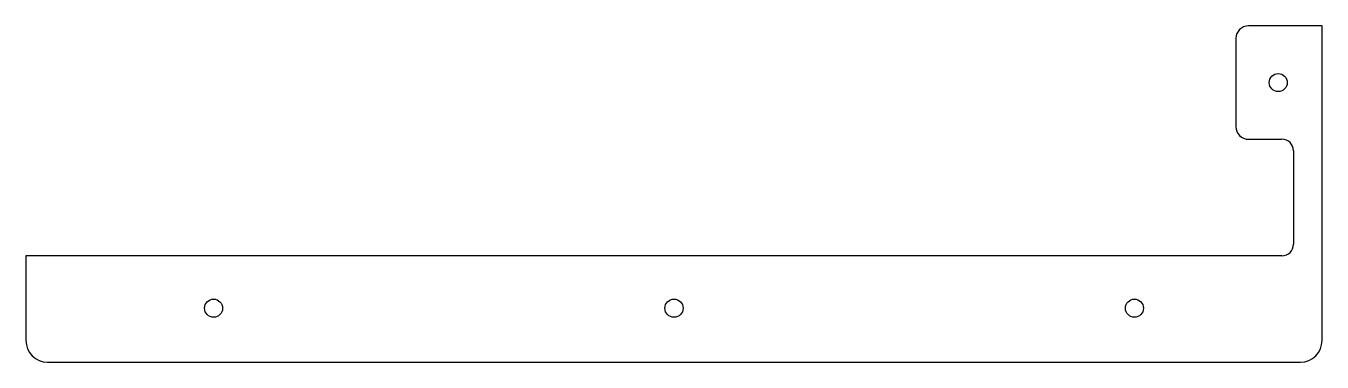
# Model space of a CAD drawing. Header units: millimetres. Extents: x -99 to 116, y -20 to 36.
import ezdxf

# ---------------------------------------------------------------- set-up
doc = ezdxf.new("R2010")
doc.units = ezdxf.units.MM
doc.header["$MEASUREMENT"] = 0
doc.layers.add('CUTOUTS', color=7, linetype='Continuous', lineweight=0)
doc.layers.add('PERIMETER', color=7, linetype='Continuous', lineweight=0)

msp = doc.modelspace()

# ---------------------------------------------------------------- linework, layer by layer
at = {"layer": 'CUTOUTS', "color": 1, "lineweight": 25}
for centre in [(108.29, 26.58), (-67.91, -10.81), (8.29, -10.81), (84.49, -10.81)]:
    msp.add_circle(centre, 1.5, dxfattribs=at)
at = {"layer": 'PERIMETER', "color": 5, "lineweight": 25}
for p, q in [((115.55, 35.98), (103.38, 35.98)), ((115.55, -16.15), (115.55, 35.98)), ((101.28, 33.88), (101.28, 19.28)), ((103.38, 17.18), (108.91, 17.18)), ((110.81, 15.28), (110.81, -0.22)), ((108.91, -2.12), (-98.97, -2.12)), ((-98.97, -2.12), (-98.97, -16.15)), ((-95.37, -19.75), (111.95, -19.75))]:
    msp.add_line(p, q, dxfattribs=at)
for points in [[(103.38, 35.98), (102.22, 35.98), (101.28, 35.04), (101.28, 33.88)], [(101.28, 19.28), (101.28, 18.12), (102.22, 17.18), (103.38, 17.18)], [(110.81, 15.28), (110.81, 16.33), (109.96, 17.18), (108.91, 17.18)], [(108.91, -2.12), (109.96, -2.12), (110.81, -1.27), (110.81, -0.22)], [(-98.97, -16.15), (-98.97, -18.14), (-97.35, -19.75), (-95.37, -19.75)], [(111.95, -19.75), (113.93, -19.75), (115.55, -18.14), (115.55, -16.15)]]:
    msp.add_open_spline(points, degree=3, dxfattribs=at)

doc.saveas('drawing.dxf')
